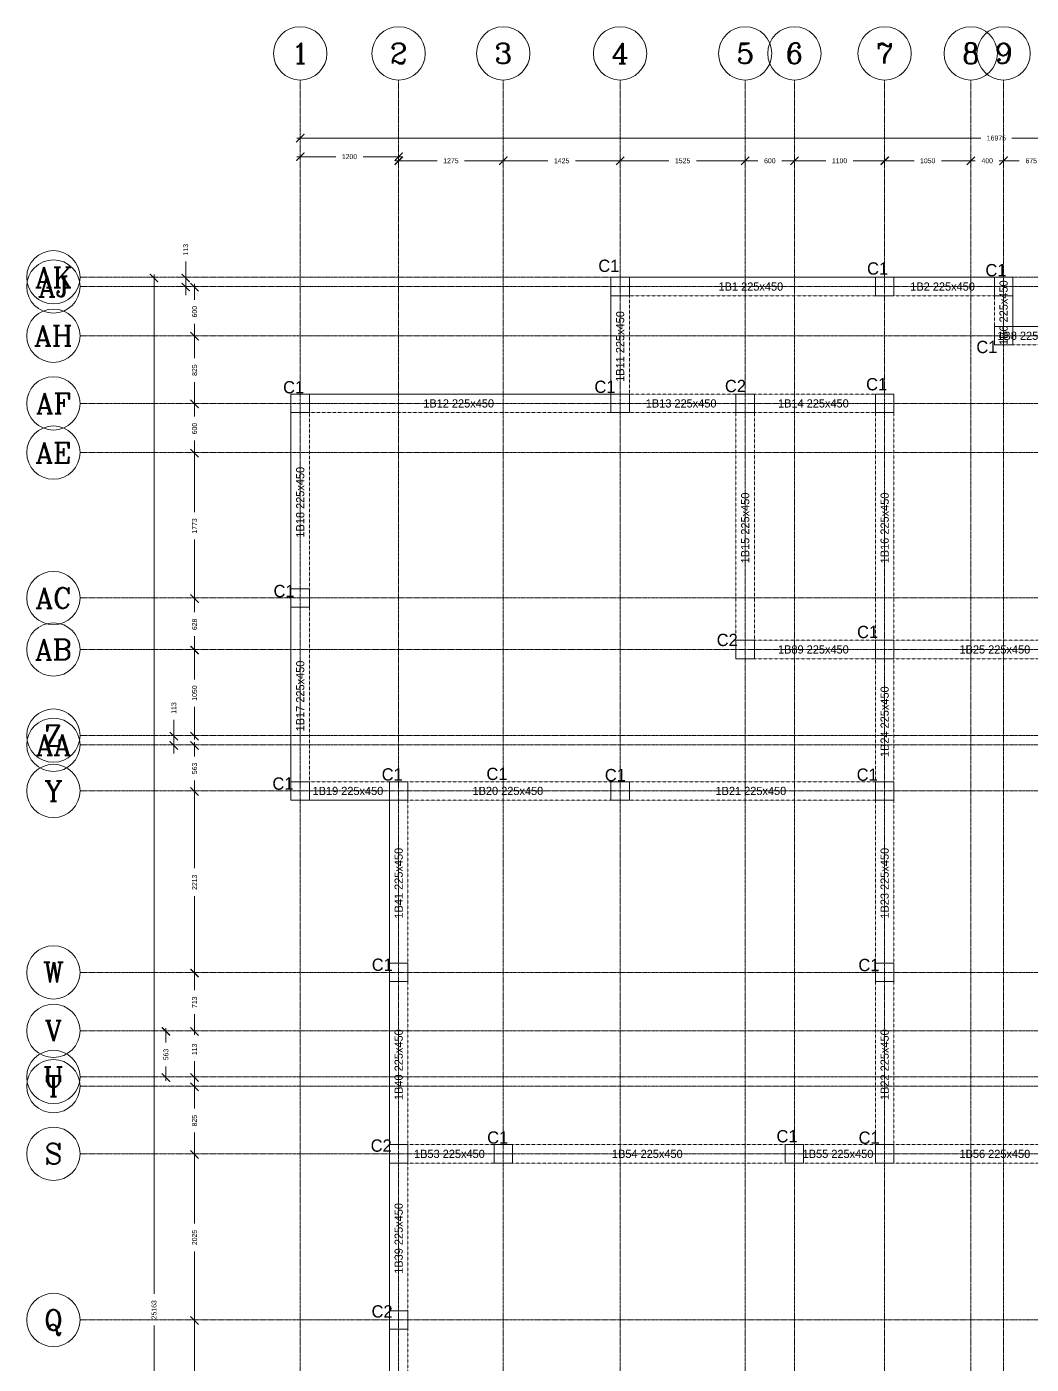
# Model space of a CAD drawing. Header units: inches. Extents: x 34 to 23419, y 2835 to 34565.
# Drawn here: x 34 to 12281, y 18258 to 34565 of the extents above; entities that cross this region are included whole.
import ezdxf
from ezdxf.enums import TextEntityAlignment as Align

# ---------------------------------------------------------------- set-up
doc = ezdxf.new("R2010")
doc.units = ezdxf.units.IN
doc.header["$MEASUREMENT"] = 0
doc.linetypes.add('CENTER2', pattern=[0.7, 0.5, -0.1, 0, -0.1])
doc.linetypes.add('HIDDEN2', pattern=[0.1875, 0.125, -0.0625])
doc.layers.get('Defpoints').update_dxf_attribs({"lineweight": 9})
for name, color, linetype, lineweight in [('Axis_1', 8, 'CENTER2', 0), ('Axis_2', 8, 'CENTER2', 0), ('AxisBalloons_1', 150, 'ByLayer', 0), ('AxisBalloons_2', 150, 'ByLayer', 0), ('AxisText_1', 18, 'ByLayer', 0), ('AxisText_2', 18, 'ByLayer', 0), ('Beam', 3, 'HIDDEN2', 0), ('BeamText', 5, 'ByLayer', 0), ('Column', 1, 'ByLayer', 0), ('ELMLAB', 2, 'Continuous', 0)]:
    doc.layers.add(name, color=color, linetype=linetype, lineweight=lineweight)
doc.styles.add('AxisText_1', font='ROMANC', dxfattribs={"height": 50})
doc.styles.add('AxisText_2', font='ROMANC', dxfattribs={"height": 50})
doc.styles.add('BeamText', font='TXT', dxfattribs={"height": 1000})
doc.styles.add('FootingText', font='TXT', dxfattribs={"height": 1500})
doc.styles.get("Standard").update_dxf_attribs({"font": 'arial.ttf'})
doc.dimstyles.new('DAMMY D', dxfattribs={"dimtxt": 60, "dimasz": 100, "dimexe": 100, "dimexo": 100, "dimgap": 80, "dimtad": 0, "dimdec": 0, "dimtxsty": 'Standard', "dimblk": 'ARCHTICK', "dimcen": 2.5, "dimdle": 40, "dimse1": 1, "dimse2": 1, "dimclrd": 7, "dimclre": 256, "dimclrt": 7, "dimadec": 0, "dimazin": 0, "dimtfac": 1, "dimtdec": 0, "dimtmove": 0, "dimatfit": 3, "dimldrblk": 'ARCHTICK', "dimfxl": 0.18, "dimlwd": -1, "dimlwe": -1, "dimarcsym": 0})

# ---------------------------------------------------------------- blocks, each defined once
blk = doc.blocks.new('_ArchTick')
at = {"color": 0, "linetype": 'ByBlock', "const_width": 0.15}
blk.add_lwpolyline([(-0.5, -0.5), (0.5, 0.5)], dxfattribs=at)
blk = doc.blocks.new('*D45')
at = {"layer": 'Defpoints', "color": 0, "transparency": 16777216}
for p in [(3369, 33908), (4569, 33908), (4569, 32981)]:
    blk.add_point(p, dxfattribs=at)
at = {"layer": 'ELMLAB', "color": 7, "transparency": 16777216}
for p, q in [((3329, 32981), (3802, 32981)), ((4609, 32981), (4135, 32981))]:
    blk.add_line(p, q, dxfattribs=at)
at = {"layer": 'ELMLAB', "color": 7, "transparency": 16777216, "xscale": 100, "yscale": 100, "zscale": 100, "rotation": 180}
blk.add_blockref('_ArchTick', (3369, 32981), dxfattribs=at)
at = {"layer": 'ELMLAB', "color": 7, "transparency": 16777216, "xscale": 100, "yscale": 100, "zscale": 100}
blk.add_blockref('_ArchTick', (4569, 32981), dxfattribs=at)
at = {"layer": 'ELMLAB', "color": 7, "transparency": 16777216, "insert": (3969, 32981), "char_height": 60, "attachment_point": 5}
blk.add_mtext('1200', dxfattribs=at)
blk = doc.blocks.new('*D46')
at = {"layer": 'Defpoints', "color": 0, "transparency": 16777216}
for p in [(4569, 33908), (5844, 33908), (5844, 32931)]:
    blk.add_point(p, dxfattribs=at)
at = {"layer": 'ELMLAB', "color": 7, "transparency": 16777216}
for p, q in [((4529, 32931), (5039, 32931)), ((5884, 32931), (5373, 32931))]:
    blk.add_line(p, q, dxfattribs=at)
at = {"layer": 'ELMLAB', "color": 7, "transparency": 16777216, "xscale": 100, "yscale": 100, "zscale": 100, "rotation": 180}
blk.add_blockref('_ArchTick', (4569, 32931), dxfattribs=at)
at = {"layer": 'ELMLAB', "color": 7, "transparency": 16777216, "xscale": 100, "yscale": 100, "zscale": 100}
blk.add_blockref('_ArchTick', (5844, 32931), dxfattribs=at)
at = {"layer": 'ELMLAB', "color": 7, "transparency": 16777216, "insert": (5206, 32931), "char_height": 60, "attachment_point": 5}
blk.add_mtext('1275', dxfattribs=at)
blk = doc.blocks.new('*D47')
at = {"layer": 'Defpoints', "color": 0, "transparency": 16777216}
for p in [(5844, 33908), (7269, 33908), (7269, 32931)]:
    blk.add_point(p, dxfattribs=at)
at = {"layer": 'ELMLAB', "color": 7, "transparency": 16777216}
for p, q in [((5804, 32931), (6389, 32931)), ((7309, 32931), (6723, 32931))]:
    blk.add_line(p, q, dxfattribs=at)
at = {"layer": 'ELMLAB', "color": 7, "transparency": 16777216, "xscale": 100, "yscale": 100, "zscale": 100, "rotation": 180}
blk.add_blockref('_ArchTick', (5844, 32931), dxfattribs=at)
at = {"layer": 'ELMLAB', "color": 7, "transparency": 16777216, "xscale": 100, "yscale": 100, "zscale": 100}
blk.add_blockref('_ArchTick', (7269, 32931), dxfattribs=at)
at = {"layer": 'ELMLAB', "color": 7, "transparency": 16777216, "insert": (6556, 32931), "char_height": 60, "attachment_point": 5}
blk.add_mtext('1425', dxfattribs=at)
blk = doc.blocks.new('*D48')
at = {"layer": 'Defpoints', "color": 0, "transparency": 16777216}
for p in [(7269, 33908), (8794, 33908), (8794, 32931)]:
    blk.add_point(p, dxfattribs=at)
at = {"layer": 'ELMLAB', "color": 7, "transparency": 16777216}
for p, q in [((7229, 32931), (7864, 32931)), ((8834, 32931), (8198, 32931))]:
    blk.add_line(p, q, dxfattribs=at)
at = {"layer": 'ELMLAB', "color": 7, "transparency": 16777216, "xscale": 100, "yscale": 100, "zscale": 100, "rotation": 180}
blk.add_blockref('_ArchTick', (7269, 32931), dxfattribs=at)
at = {"layer": 'ELMLAB', "color": 7, "transparency": 16777216, "xscale": 100, "yscale": 100, "zscale": 100}
blk.add_blockref('_ArchTick', (8794, 32931), dxfattribs=at)
at = {"layer": 'ELMLAB', "color": 7, "transparency": 16777216, "insert": (8031, 32931), "char_height": 60, "attachment_point": 5}
blk.add_mtext('1525', dxfattribs=at)
blk = doc.blocks.new('*D49')
at = {"layer": 'Defpoints', "color": 0, "transparency": 16777216}
for p in [(8794, 33908), (9394, 33908), (9394, 32931)]:
    blk.add_point(p, dxfattribs=at)
at = {"layer": 'ELMLAB', "color": 7, "transparency": 16777216}
for p, q in [((8754, 32931), (8947, 32931)), ((9434, 32931), (9240, 32931))]:
    blk.add_line(p, q, dxfattribs=at)
at = {"layer": 'ELMLAB', "color": 7, "transparency": 16777216, "xscale": 100, "yscale": 100, "zscale": 100, "rotation": 180}
blk.add_blockref('_ArchTick', (8794, 32931), dxfattribs=at)
at = {"layer": 'ELMLAB', "color": 7, "transparency": 16777216, "xscale": 100, "yscale": 100, "zscale": 100}
blk.add_blockref('_ArchTick', (9394, 32931), dxfattribs=at)
at = {"layer": 'ELMLAB', "color": 7, "transparency": 16777216, "insert": (9094, 32931), "char_height": 60, "attachment_point": 5}
blk.add_mtext('600', dxfattribs=at)
blk = doc.blocks.new('*D50')
at = {"layer": 'Defpoints', "color": 0, "transparency": 16777216}
for p in [(9394, 33908), (10494, 33908), (10494, 32931)]:
    blk.add_point(p, dxfattribs=at)
at = {"layer": 'ELMLAB', "color": 7, "transparency": 16777216}
for p, q in [((9354, 32931), (9777, 32931)), ((10534, 32931), (10110, 32931))]:
    blk.add_line(p, q, dxfattribs=at)
at = {"layer": 'ELMLAB', "color": 7, "transparency": 16777216, "xscale": 100, "yscale": 100, "zscale": 100, "rotation": 180}
blk.add_blockref('_ArchTick', (9394, 32931), dxfattribs=at)
at = {"layer": 'ELMLAB', "color": 7, "transparency": 16777216, "xscale": 100, "yscale": 100, "zscale": 100}
blk.add_blockref('_ArchTick', (10494, 32931), dxfattribs=at)
at = {"layer": 'ELMLAB', "color": 7, "transparency": 16777216, "insert": (9944, 32931), "char_height": 60, "attachment_point": 5}
blk.add_mtext('1100', dxfattribs=at)
blk = doc.blocks.new('*D51')
at = {"layer": 'Defpoints', "color": 0, "transparency": 16777216}
for p in [(10494, 33908), (11544, 33908), (11544, 32931)]:
    blk.add_point(p, dxfattribs=at)
at = {"layer": 'ELMLAB', "color": 7, "transparency": 16777216}
for p, q in [((10454, 32931), (10852, 32931)), ((11584, 32931), (11185, 32931))]:
    blk.add_line(p, q, dxfattribs=at)
at = {"layer": 'ELMLAB', "color": 7, "transparency": 16777216, "xscale": 100, "yscale": 100, "zscale": 100, "rotation": 180}
blk.add_blockref('_ArchTick', (10494, 32931), dxfattribs=at)
at = {"layer": 'ELMLAB', "color": 7, "transparency": 16777216, "xscale": 100, "yscale": 100, "zscale": 100}
blk.add_blockref('_ArchTick', (11544, 32931), dxfattribs=at)
at = {"layer": 'ELMLAB', "color": 7, "transparency": 16777216, "insert": (11019, 32931), "char_height": 60, "attachment_point": 5}
blk.add_mtext('1050', dxfattribs=at)
blk = doc.blocks.new('*D52')
at = {"layer": 'Defpoints', "color": 0, "transparency": 16777216}
for p in [(11544, 33908), (11944, 33908), (11944, 32931)]:
    blk.add_point(p, dxfattribs=at)
at = {"layer": 'ELMLAB', "color": 7, "transparency": 16777216}
for p, q in [((11544, 32931), (11444, 32931)), ((11544, 32931), (11596, 32931)), ((11944, 32931), (11891, 32931)), ((11944, 32931), (12044, 32931))]:
    blk.add_line(p, q, dxfattribs=at)
at = {"layer": 'ELMLAB', "color": 7, "transparency": 16777216, "xscale": 100, "yscale": 100, "zscale": 100}
blk.add_blockref('_ArchTick', (11544, 32931), dxfattribs=at)
at = {"layer": 'ELMLAB', "color": 7, "transparency": 16777216, "xscale": 100, "yscale": 100, "zscale": 100, "rotation": 180}
blk.add_blockref('_ArchTick', (11944, 32931), dxfattribs=at)
at = {"layer": 'ELMLAB', "color": 7, "transparency": 16777216, "insert": (11744, 32931), "char_height": 60, "attachment_point": 5}
blk.add_mtext('400', dxfattribs=at)
blk = doc.blocks.new('*D53')
at = {"layer": 'Defpoints', "color": 0, "transparency": 16777216}
for p in [(11944, 33908), (12619, 33908), (12619, 32931)]:
    blk.add_point(p, dxfattribs=at)
at = {"layer": 'ELMLAB', "color": 7, "transparency": 16777216}
for p, q in [((11904, 32931), (12134, 32931)), ((12659, 32931), (12428, 32931))]:
    blk.add_line(p, q, dxfattribs=at)
at = {"layer": 'ELMLAB', "color": 7, "transparency": 16777216, "xscale": 100, "yscale": 100, "zscale": 100, "rotation": 180}
blk.add_blockref('_ArchTick', (11944, 32931), dxfattribs=at)
at = {"layer": 'ELMLAB', "color": 7, "transparency": 16777216, "xscale": 100, "yscale": 100, "zscale": 100}
blk.add_blockref('_ArchTick', (12619, 32931), dxfattribs=at)
at = {"layer": 'ELMLAB', "color": 7, "transparency": 16777216, "insert": (12281, 32931), "char_height": 60, "attachment_point": 5}
blk.add_mtext('675', dxfattribs=at)
blk = doc.blocks.new('*D61')
at = {"layer": 'Defpoints', "color": 0, "transparency": 16777216}
for p in [(3369, 33908), (20344, 33908), (20344, 33208)]:
    blk.add_point(p, dxfattribs=at)
at = {"layer": 'ELMLAB', "color": 7, "transparency": 16777216}
for p, q in [((3329, 33208), (11666, 33208)), ((20384, 33208), (12046, 33208))]:
    blk.add_line(p, q, dxfattribs=at)
at = {"layer": 'ELMLAB', "color": 7, "transparency": 16777216, "xscale": 100, "yscale": 100, "zscale": 100, "rotation": 180}
blk.add_blockref('_ArchTick', (3369, 33208), dxfattribs=at)
at = {"layer": 'ELMLAB', "color": 7, "transparency": 16777216, "xscale": 100, "yscale": 100, "zscale": 100}
blk.add_blockref('_ArchTick', (20344, 33208), dxfattribs=at)
at = {"layer": 'ELMLAB', "color": 7, "transparency": 16777216, "insert": (11856, 33208), "char_height": 60, "attachment_point": 5}
blk.add_mtext('16975', dxfattribs=at)
blk = doc.blocks.new('*D70')
at = {"layer": 'Defpoints', "color": 0, "transparency": 16777216}
for p in [(684, 18791), (2080, 18791), (684, 16466)]:
    blk.add_point(p, dxfattribs=at)
at = {"layer": 'ELMLAB', "color": 7, "transparency": 16777216}
for p, q in [((2080, 18831), (2080, 17799)), ((2080, 16426), (2080, 17458))]:
    blk.add_line(p, q, dxfattribs=at)
at = {"layer": 'ELMLAB', "color": 7, "transparency": 16777216, "xscale": 100, "yscale": 100, "zscale": 100}
for p, rotation in [((2080, 18791), 90), ((2080, 16466), 270)]:
    blk.add_blockref('_ArchTick', p, dxfattribs=dict(at, rotation=rotation))
at = {"layer": 'ELMLAB', "color": 7, "transparency": 16777216, "insert": (2080, 17628), "char_height": 60, "attachment_point": 5, "rotation": 90}
blk.add_mtext('2325', dxfattribs=at)
blk = doc.blocks.new('*D71')
at = {"layer": 'Defpoints', "color": 0, "transparency": 16777216}
for p in [(684, 20816), (2080, 20816), (684, 18791)]:
    blk.add_point(p, dxfattribs=at)
at = {"layer": 'ELMLAB', "color": 7, "transparency": 16777216}
for p, q in [((2080, 20856), (2080, 19974)), ((2080, 18751), (2080, 19633))]:
    blk.add_line(p, q, dxfattribs=at)
at = {"layer": 'ELMLAB', "color": 7, "transparency": 16777216, "xscale": 100, "yscale": 100, "zscale": 100}
for p, rotation in [((2080, 20816), 90), ((2080, 18791), 270)]:
    blk.add_blockref('_ArchTick', p, dxfattribs=dict(at, rotation=rotation))
at = {"layer": 'ELMLAB', "color": 7, "transparency": 16777216, "insert": (2080, 19803), "char_height": 60, "attachment_point": 5, "rotation": 90}
blk.add_mtext('2025', dxfattribs=at)
blk = doc.blocks.new('*D72')
at = {"layer": 'Defpoints', "color": 0, "transparency": 16777216}
for p in [(684, 21641), (2080, 21641), (684, 20816)]:
    blk.add_point(p, dxfattribs=at)
at = {"layer": 'ELMLAB', "color": 7, "transparency": 16777216}
for p, q in [((2080, 21681), (2080, 21375)), ((2080, 20776), (2080, 21082))]:
    blk.add_line(p, q, dxfattribs=at)
at = {"layer": 'ELMLAB', "color": 7, "transparency": 16777216, "xscale": 100, "yscale": 100, "zscale": 100}
for p, rotation in [((2080, 21641), 90), ((2080, 20816), 270)]:
    blk.add_blockref('_ArchTick', p, dxfattribs=dict(at, rotation=rotation))
at = {"layer": 'ELMLAB', "color": 7, "transparency": 16777216, "insert": (2080, 21228), "char_height": 60, "attachment_point": 5, "rotation": 90}
blk.add_mtext('825', dxfattribs=at)
blk = doc.blocks.new('*D73')
at = {"layer": 'Defpoints', "color": 0, "transparency": 16777216}
for p in [(684, 21753), (2080, 21753), (684, 21641)]:
    blk.add_point(p, dxfattribs=at)
at = {"layer": 'ELMLAB', "color": 7, "transparency": 16777216}
for p, q in [((2080, 21753), (2080, 21953)), ((2080, 21641), (2080, 21753)), ((2080, 21641), (2080, 21541))]:
    blk.add_line(p, q, dxfattribs=at)
at = {"layer": 'ELMLAB', "color": 7, "transparency": 16777216, "xscale": 100, "yscale": 100, "zscale": 100}
for p, rotation in [((2080, 21753), 270), ((2080, 21641), 90)]:
    blk.add_blockref('_ArchTick', p, dxfattribs=dict(at, rotation=rotation))
at = {"layer": 'ELMLAB', "color": 7, "transparency": 16777216, "insert": (2080, 22097), "char_height": 60, "attachment_point": 5, "rotation": 90}
blk.add_mtext('113', dxfattribs=at)
blk = doc.blocks.new('*D74')
at = {"layer": 'Defpoints', "color": 0, "transparency": 16777216}
for p in [(1731, 22316), (1731, 22316), (1731, 21753)]:
    blk.add_point(p, dxfattribs=at)
at = {"layer": 'ELMLAB', "color": 7, "transparency": 16777216}
for p, q in [((1731, 22356), (1731, 22181)), ((1731, 21713), (1731, 21888))]:
    blk.add_line(p, q, dxfattribs=at)
at = {"layer": 'ELMLAB', "color": 7, "transparency": 16777216, "xscale": 100, "yscale": 100, "zscale": 100}
for p, rotation in [((1731, 22316), 90), ((1731, 21753), 270)]:
    blk.add_blockref('_ArchTick', p, dxfattribs=dict(at, rotation=rotation))
at = {"layer": 'ELMLAB', "color": 7, "transparency": 16777216, "insert": (1731, 22034), "char_height": 60, "attachment_point": 5, "rotation": 90}
blk.add_mtext('563', dxfattribs=at)
blk = doc.blocks.new('*D75')
at = {"layer": 'Defpoints', "color": 0, "transparency": 16777216}
for p in [(684, 23028), (2080, 23028), (684, 22316)]:
    blk.add_point(p, dxfattribs=at)
at = {"layer": 'ELMLAB', "color": 7, "transparency": 16777216}
for p, q in [((2080, 23068), (2080, 22818)), ((2080, 22276), (2080, 22526))]:
    blk.add_line(p, q, dxfattribs=at)
at = {"layer": 'ELMLAB', "color": 7, "transparency": 16777216, "xscale": 100, "yscale": 100, "zscale": 100}
for p, rotation in [((2080, 23028), 90), ((2080, 22316), 270)]:
    blk.add_blockref('_ArchTick', p, dxfattribs=dict(at, rotation=rotation))
at = {"layer": 'ELMLAB', "color": 7, "transparency": 16777216, "insert": (2080, 22672), "char_height": 60, "attachment_point": 5, "rotation": 90}
blk.add_mtext('713', dxfattribs=at)
blk = doc.blocks.new('*D76')
at = {"layer": 'Defpoints', "color": 0, "transparency": 16777216}
for p in [(684, 25241), (2080, 25241), (684, 23028)]:
    blk.add_point(p, dxfattribs=at)
at = {"layer": 'ELMLAB', "color": 7, "transparency": 16777216}
for p, q in [((2080, 25281), (2080, 24305)), ((2080, 22988), (2080, 23964))]:
    blk.add_line(p, q, dxfattribs=at)
at = {"layer": 'ELMLAB', "color": 7, "transparency": 16777216, "xscale": 100, "yscale": 100, "zscale": 100}
for p, rotation in [((2080, 25241), 90), ((2080, 23028), 270)]:
    blk.add_blockref('_ArchTick', p, dxfattribs=dict(at, rotation=rotation))
at = {"layer": 'ELMLAB', "color": 7, "transparency": 16777216, "insert": (2080, 24134), "char_height": 60, "attachment_point": 5, "rotation": 90}
blk.add_mtext('2213', dxfattribs=at)
blk = doc.blocks.new('*D77')
at = {"layer": 'Defpoints', "color": 0, "transparency": 16777216}
for p in [(684, 25803), (2080, 25803), (684, 25241)]:
    blk.add_point(p, dxfattribs=at)
at = {"layer": 'ELMLAB', "color": 7, "transparency": 16777216}
for p, q in [((2080, 25843), (2080, 25668)), ((2080, 25201), (2080, 25376))]:
    blk.add_line(p, q, dxfattribs=at)
at = {"layer": 'ELMLAB', "color": 7, "transparency": 16777216, "xscale": 100, "yscale": 100, "zscale": 100}
for p, rotation in [((2080, 25803), 90), ((2080, 25241), 270)]:
    blk.add_blockref('_ArchTick', p, dxfattribs=dict(at, rotation=rotation))
at = {"layer": 'ELMLAB', "color": 7, "transparency": 16777216, "insert": (2080, 25522), "char_height": 60, "attachment_point": 5, "rotation": 90}
blk.add_mtext('563', dxfattribs=at)
blk = doc.blocks.new('*D78')
at = {"layer": 'Defpoints', "color": 0, "transparency": 16777216}
for p in [(684, 25916), (684, 25803), (1827, 25916)]:
    blk.add_point(p, dxfattribs=at)
at = {"layer": 'ELMLAB', "color": 7, "transparency": 16777216}
for p, q in [((1827, 25916), (1827, 26116)), ((1827, 25803), (1827, 25916)), ((1827, 25803), (1827, 25703))]:
    blk.add_line(p, q, dxfattribs=at)
at = {"layer": 'ELMLAB', "color": 7, "transparency": 16777216, "xscale": 100, "yscale": 100, "zscale": 100}
for p, rotation in [((1827, 25916), 270), ((1827, 25803), 90)]:
    blk.add_blockref('_ArchTick', p, dxfattribs=dict(at, rotation=rotation))
at = {"layer": 'ELMLAB', "color": 7, "transparency": 16777216, "insert": (1827, 26259), "char_height": 60, "attachment_point": 5, "rotation": 90}
blk.add_mtext('113', dxfattribs=at)
blk = doc.blocks.new('*D79')
at = {"layer": 'Defpoints', "color": 0, "transparency": 16777216}
for p in [(684, 26966), (2080, 26966), (684, 25916)]:
    blk.add_point(p, dxfattribs=at)
at = {"layer": 'ELMLAB', "color": 7, "transparency": 16777216}
for p, q in [((2080, 27006), (2080, 26607)), ((2080, 25876), (2080, 26274))]:
    blk.add_line(p, q, dxfattribs=at)
at = {"layer": 'ELMLAB', "color": 7, "transparency": 16777216, "xscale": 100, "yscale": 100, "zscale": 100}
for p, rotation in [((2080, 26966), 90), ((2080, 25916), 270)]:
    blk.add_blockref('_ArchTick', p, dxfattribs=dict(at, rotation=rotation))
at = {"layer": 'ELMLAB', "color": 7, "transparency": 16777216, "insert": (2080, 26441), "char_height": 60, "attachment_point": 5, "rotation": 90}
blk.add_mtext('1050', dxfattribs=at)
blk = doc.blocks.new('*D80')
at = {"layer": 'Defpoints', "color": 0, "transparency": 16777216}
for p in [(684, 27593), (2080, 27593), (684, 26966)]:
    blk.add_point(p, dxfattribs=at)
at = {"layer": 'ELMLAB', "color": 7, "transparency": 16777216}
for p, q in [((2080, 27633), (2080, 27426)), ((2080, 26926), (2080, 27133))]:
    blk.add_line(p, q, dxfattribs=at)
at = {"layer": 'ELMLAB', "color": 7, "transparency": 16777216, "xscale": 100, "yscale": 100, "zscale": 100}
for p, rotation in [((2080, 27593), 90), ((2080, 26966), 270)]:
    blk.add_blockref('_ArchTick', p, dxfattribs=dict(at, rotation=rotation))
at = {"layer": 'ELMLAB', "color": 7, "transparency": 16777216, "insert": (2080, 27279), "char_height": 60, "attachment_point": 5, "rotation": 90}
blk.add_mtext('628', dxfattribs=at)
blk = doc.blocks.new('*D81')
at = {"layer": 'Defpoints', "color": 0, "transparency": 16777216}
for p in [(684, 29366), (2080, 29366), (684, 27593)]:
    blk.add_point(p, dxfattribs=at)
at = {"layer": 'ELMLAB', "color": 7, "transparency": 16777216}
for p, q in [((2080, 29406), (2080, 28646)), ((2080, 27553), (2080, 28313))]:
    blk.add_line(p, q, dxfattribs=at)
at = {"layer": 'ELMLAB', "color": 7, "transparency": 16777216, "xscale": 100, "yscale": 100, "zscale": 100}
for p, rotation in [((2080, 29366), 90), ((2080, 27593), 270)]:
    blk.add_blockref('_ArchTick', p, dxfattribs=dict(at, rotation=rotation))
at = {"layer": 'ELMLAB', "color": 7, "transparency": 16777216, "insert": (2080, 28479), "char_height": 60, "attachment_point": 5, "rotation": 90}
blk.add_mtext('1773', dxfattribs=at)
blk = doc.blocks.new('*D82')
at = {"layer": 'Defpoints', "color": 0, "transparency": 16777216}
for p in [(684, 29966), (2080, 29966), (684, 29366)]:
    blk.add_point(p, dxfattribs=at)
at = {"layer": 'ELMLAB', "color": 7, "transparency": 16777216}
for p, q in [((2080, 30006), (2080, 29812)), ((2080, 29326), (2080, 29519))]:
    blk.add_line(p, q, dxfattribs=at)
at = {"layer": 'ELMLAB', "color": 7, "transparency": 16777216, "xscale": 100, "yscale": 100, "zscale": 100}
for p, rotation in [((2080, 29966), 90), ((2080, 29366), 270)]:
    blk.add_blockref('_ArchTick', p, dxfattribs=dict(at, rotation=rotation))
at = {"layer": 'ELMLAB', "color": 7, "transparency": 16777216, "insert": (2080, 29666), "char_height": 60, "attachment_point": 5, "rotation": 90}
blk.add_mtext('600', dxfattribs=at)
blk = doc.blocks.new('*D83')
at = {"layer": 'Defpoints', "color": 0, "transparency": 16777216}
for p in [(684, 30791), (2080, 30791), (684, 29966)]:
    blk.add_point(p, dxfattribs=at)
at = {"layer": 'ELMLAB', "color": 7, "transparency": 16777216}
for p, q in [((2080, 30831), (2080, 30525)), ((2080, 29926), (2080, 30232))]:
    blk.add_line(p, q, dxfattribs=at)
at = {"layer": 'ELMLAB', "color": 7, "transparency": 16777216, "xscale": 100, "yscale": 100, "zscale": 100}
for p, rotation in [((2080, 30791), 90), ((2080, 29966), 270)]:
    blk.add_blockref('_ArchTick', p, dxfattribs=dict(at, rotation=rotation))
at = {"layer": 'ELMLAB', "color": 7, "transparency": 16777216, "insert": (2080, 30378), "char_height": 60, "attachment_point": 5, "rotation": 90}
blk.add_mtext('825', dxfattribs=at)
blk = doc.blocks.new('*D84')
at = {"layer": 'Defpoints', "color": 0, "transparency": 16777216}
for p in [(684, 31391), (2080, 31391), (684, 30791)]:
    blk.add_point(p, dxfattribs=at)
at = {"layer": 'ELMLAB', "color": 7, "transparency": 16777216}
for p, q in [((2080, 31431), (2080, 31237)), ((2080, 30751), (2080, 30944))]:
    blk.add_line(p, q, dxfattribs=at)
at = {"layer": 'ELMLAB', "color": 7, "transparency": 16777216, "xscale": 100, "yscale": 100, "zscale": 100}
for p, rotation in [((2080, 31391), 90), ((2080, 30791), 270)]:
    blk.add_blockref('_ArchTick', p, dxfattribs=dict(at, rotation=rotation))
at = {"layer": 'ELMLAB', "color": 7, "transparency": 16777216, "insert": (2080, 31091), "char_height": 60, "attachment_point": 5, "rotation": 90}
blk.add_mtext('600', dxfattribs=at)
blk = doc.blocks.new('*D85')
at = {"layer": 'Defpoints', "color": 0, "transparency": 16777216}
for p in [(684, 31503), (1972, 31503), (684, 31391)]:
    blk.add_point(p, dxfattribs=at)
at = {"layer": 'ELMLAB', "color": 7, "transparency": 16777216}
for p, q in [((1972, 31503), (1972, 31703)), ((1972, 31391), (1972, 31503)), ((1972, 31391), (1972, 31291))]:
    blk.add_line(p, q, dxfattribs=at)
at = {"layer": 'ELMLAB', "color": 7, "transparency": 16777216, "xscale": 100, "yscale": 100, "zscale": 100}
for p, rotation in [((1972, 31503), 270), ((1972, 31391), 90)]:
    blk.add_blockref('_ArchTick', p, dxfattribs=dict(at, rotation=rotation))
at = {"layer": 'ELMLAB', "color": 7, "transparency": 16777216, "insert": (1972, 31847), "char_height": 60, "attachment_point": 5, "rotation": 90}
blk.add_mtext('113', dxfattribs=at)
blk = doc.blocks.new('*D86')
at = {"layer": 'Defpoints', "color": 0, "transparency": 16777216}
for p in [(684, 31503), (684, 6341), (1586, 6341)]:
    blk.add_point(p, dxfattribs=at)
at = {"layer": 'ELMLAB', "color": 7, "transparency": 16777216}
for p, q in [((1586, 31543), (1586, 19115)), ((1586, 6301), (1586, 18729))]:
    blk.add_line(p, q, dxfattribs=at)
at = {"layer": 'ELMLAB', "color": 7, "transparency": 16777216, "xscale": 100, "yscale": 100, "zscale": 100}
for p, rotation in [((1586, 31503), 90), ((1586, 6341), 270)]:
    blk.add_blockref('_ArchTick', p, dxfattribs=dict(at, rotation=rotation))
at = {"layer": 'ELMLAB', "color": 7, "transparency": 16777216, "insert": (1586, 18922), "char_height": 60, "attachment_point": 5, "rotation": 90}
blk.add_mtext('25163', dxfattribs=at)

msp = doc.modelspace()

# ---------------------------------------------------------------- linework, layer by layer
at = {"layer": 'Axis_1'}
for p, q in [((684.4, 31510.4), (22768.7, 31510.4)), ((684.4, 31397.9), (22768.7, 31397.9)), ((684.4, 30797.9), (22768.7, 30797.9)), ((684.4, 29972.9), (22768.7, 29972.9)), ((684.4, 29372.9), (22768.7, 29372.9)), ((684.4, 27600.4), (22768.7, 27600.4)), ((684.4, 26972.9), (22768.7, 26972.9)), ((684.4, 25922.9), (22768.7, 25922.9)), ((684.4, 25810.4), (22768.7, 25810.4)), ((684.4, 25247.9), (22768.7, 25247.9)), ((684.4, 23035.4), (22768.7, 23035.4)), ((684.4, 22322.9), (22768.7, 22322.9)), ((684.4, 21760.4), (22768.7, 21760.4)), ((684.4, 21647.9), (22768.7, 21647.9)), ((684.4, 20822.9), (22768.7, 20822.9)), ((684.4, 18797.9), (22768.7, 18797.9))]:
    msp.add_line(p, q, dxfattribs=at)
at = {"layer": 'Axis_2'}
for p, q in [((3368.5, 3547), (3368.5, 33915.3)), ((4568.5, 3547), (4568.5, 33915.3)), ((5843.5, 3547), (5843.5, 33915.3)), ((7268.5, 3547), (7268.5, 33915.3)), ((8793.5, 3547), (8793.5, 33915.3)), ((9393.5, 3547), (9393.5, 33915.3)), ((10493.5, 3547), (10493.5, 33915.3)), ((11543.5, 3547), (11543.5, 33915.3)), ((11943.5, 3547), (11943.5, 33915.3))]:
    msp.add_line(p, q, dxfattribs=at)
at = {"layer": 'AxisBalloons_1'}
for centre in [(359.4, 31510.4), (359.4, 31397.9), (359.4, 30797.9), (359.4, 29972.9), (359.4, 29372.9), (359.4, 27600.4), (359.4, 26972.9), (359.4, 25922.9), (359.4, 25810.4), (359.4, 25247.9), (359.4, 23035.4), (359.4, 22322.9), (359.4, 21760.4), (359.4, 21647.9), (359.4, 20822.9), (359.4, 18797.9)]:
    msp.add_circle(centre, 325, dxfattribs=at)
at = {"layer": 'AxisBalloons_2'}
for centre in [(3368.5, 34240.3), (4568.5, 34240.3), (5843.5, 34240.3), (7268.5, 34240.3), (8793.5, 34240.3), (9393.5, 34240.3), (10493.5, 34240.3), (11543.5, 34240.3), (11943.5, 34240.3)]:
    msp.add_circle(centre, 325, dxfattribs=at)
at = {"layer": 'Beam', "linetype": 'Continuous'}
for p, q in [((7381, 31510.4), (10381, 31510.4)), ((10606, 31510.4), (11831, 31510.4)), ((7156, 30085.4), (7156, 31285.4)), ((12056, 30910.4), (12056, 31285.4)), ((12056, 30910.4), (12506, 30910.4)), ((3481, 30085.4), (7156, 30085.4)), ((3256, 27712.9), (3256, 29860.4)), ((3256, 25360.4), (3256, 27487.9)), ((3481, 25135.4), (4456, 25135.4)), ((4456, 23147.9), (4456, 25135.4)), ((4456, 20935.4), (4456, 22922.9)), ((4456, 18910.4), (4456, 20710.4)), ((4456, 16585.4), (4456, 18685.4))]:
    msp.add_line(p, q, dxfattribs=at)
at = {"layer": 'Beam'}
for p, q in [((7381, 31285.4), (10381, 31285.4)), ((7381, 30085.4), (7381, 31285.4)), ((10606, 31285.4), (11831, 31285.4)), ((11831, 30910.4), (11831, 31285.4)), ((12056, 30685.4), (12506, 30685.4)), ((7381, 30085.4), (8681, 30085.4)), ((8906, 30085.4), (10381, 30085.4)), ((3481, 29860.4), (7156, 29860.4)), ((3481, 27712.9), (3481, 29860.4)), ((7381, 29860.4), (8681, 29860.4)), ((8681, 27085.4), (8681, 29860.4)), ((8906, 29860.4), (10381, 29860.4)), ((8906, 27085.4), (8906, 29860.4)), ((10381, 27085.4), (10381, 29860.4)), ((10606, 27085.4), (10606, 29860.4)), ((3481, 25360.4), (3481, 27487.9)), ((8906, 27085.4), (10381, 27085.4)), ((10606, 27085.4), (13106, 27085.4)), ((8906, 26860.4), (10381, 26860.4)), ((10381, 25360.4), (10381, 26860.4)), ((10606, 25360.4), (10606, 26860.4)), ((10606, 26860.4), (13106, 26860.4)), ((3481, 25360.4), (4456, 25360.4)), ((4681, 25360.4), (7156, 25360.4)), ((7381, 25360.4), (10381, 25360.4)), ((4681, 25135.4), (7156, 25135.4)), ((4681, 23147.9), (4681, 25135.4)), ((7381, 25135.4), (10381, 25135.4)), ((10381, 23147.9), (10381, 25135.4)), ((10606, 23147.9), (10606, 25135.4)), ((4681, 20935.4), (4681, 22922.9)), ((10381, 20935.4), (10381, 22922.9)), ((10606, 20935.4), (10606, 22922.9)), ((4681, 20935.4), (5731, 20935.4)), ((5956, 20935.4), (9281, 20935.4)), ((9506, 20935.4), (10381, 20935.4)), ((10606, 20935.4), (13106, 20935.4)), ((4681, 18910.4), (4681, 20710.4)), ((4681, 20710.4), (5731, 20710.4)), ((5956, 20710.4), (9281, 20710.4)), ((9506, 20710.4), (10381, 20710.4)), ((10606, 20710.4), (13106, 20710.4)), ((4681, 16585.4), (4681, 18685.4))]:
    msp.add_line(p, q, dxfattribs=at)
at = {"layer": 'Column'}
for points in [[(7156, 31285.4), (7381, 31285.4), (7381, 31510.4), (7156, 31510.4)], [(10381, 31285.4), (10606, 31285.4), (10606, 31510.4), (10381, 31510.4)], [(11831, 31285.4), (12056, 31285.4), (12056, 31510.4), (11831, 31510.4)], [(11831, 30685.4), (12056, 30685.4), (12056, 30910.4), (11831, 30910.4)], [(3256, 29860.4), (3481, 29860.4), (3481, 30085.4), (3256, 30085.4)], [(7156, 29860.4), (7381, 29860.4), (7381, 30085.4), (7156, 30085.4)], [(8681, 29860.4), (8906, 29860.4), (8906, 30085.4), (8681, 30085.4)], [(10381, 29860.4), (10606, 29860.4), (10606, 30085.4), (10381, 30085.4)], [(3256, 27487.9), (3481, 27487.9), (3481, 27712.9), (3256, 27712.9)], [(8681, 26860.4), (8906, 26860.4), (8906, 27085.4), (8681, 27085.4)], [(10381, 26860.4), (10606, 26860.4), (10606, 27085.4), (10381, 27085.4)], [(3256, 25135.4), (3481, 25135.4), (3481, 25360.4), (3256, 25360.4)], [(4456, 25135.4), (4681, 25135.4), (4681, 25360.4), (4456, 25360.4)], [(7156, 25135.4), (7381, 25135.4), (7381, 25360.4), (7156, 25360.4)], [(10381, 25135.4), (10606, 25135.4), (10606, 25360.4), (10381, 25360.4)], [(4456, 22922.9), (4681, 22922.9), (4681, 23147.9), (4456, 23147.9)], [(10381, 22922.9), (10606, 22922.9), (10606, 23147.9), (10381, 23147.9)], [(4456, 20710.4), (4681, 20710.4), (4681, 20935.4), (4456, 20935.4)], [(5731, 20710.4), (5956, 20710.4), (5956, 20935.4), (5731, 20935.4)], [(9281, 20710.4), (9506, 20710.4), (9506, 20935.4), (9281, 20935.4)], [(10381, 20710.4), (10606, 20710.4), (10606, 20935.4), (10381, 20935.4)], [(4456, 18685.4), (4681, 18685.4), (4681, 18910.4), (4456, 18910.4)]]:
    msp.add_lwpolyline(points, close=True, dxfattribs=at)

# ---------------------------------------------------------------- texts
at = {"layer": 'AxisText_1', "linetype": 'Continuous', "style": 'AxisText_1'}
for s, p in [('AK', (359.4, 31510.4)), ('AJ', (359.4, 31397.9)), ('AH', (359.4, 30797.9)), ('AF', (359.4, 29972.9)), ('AE', (359.4, 29372.9)), ('AC', (359.4, 27600.4)), ('AB', (359.4, 26972.9)), ('AA', (359.4, 25810.4)), ('Z', (359.4, 25922.9)), ('Y', (359.4, 25247.9)), ('W', (359.4, 23035.4)), ('V', (359.4, 22322.9)), ('U', (359.4, 21760.4)), ('T', (359.4, 21647.9)), ('S', (359.4, 20822.9)), ('Q', (359.4, 18797.9))]:
    msp.add_text(s, height=250, dxfattribs=at).set_placement(p, align=Align.MIDDLE_CENTER)
at = {"layer": 'AxisText_2', "linetype": 'Continuous', "style": 'AxisText_2'}
for s, p in [('1', (3368.5, 34240.3)), ('2', (4568.5, 34240.3)), ('3', (5843.5, 34240.3)), ('4', (7268.5, 34240.3)), ('5', (8793.5, 34240.3)), ('6', (9393.5, 34240.3)), ('7', (10493.5, 34240.3)), ('8', (11543.5, 34240.3)), ('9', (11943.5, 34240.3))]:
    msp.add_text(s, height=250, dxfattribs=at).set_placement(p, align=Align.MIDDLE_CENTER)
at = {"layer": 'Beam', "color": 5, "linetype": 'Continuous', "lineweight": 30, "style": 'FootingText'}
for s, p in [('C1', (7002.8, 31531)), ('C1', (10279.3, 31498)), ('C1', (11722.3, 31477.5)), ('C1', (11611.8, 30541)), ('C1', (3160.3, 30050)), ('C1', (6955.3, 30055.5)), ('C2', (8546.8, 30065)), ('C1', (10267.8, 30087)), ('C1', (3043.3, 27565.5)), ('C1', (10157.8, 27066)), ('C2', (8446.3, 26969)), ('C1', (4361.8, 25329)), ('C1', (5638.8, 25336)), ('C1', (7082.3, 25321)), ('C1', (10152.8, 25326.5)), ('C1', (3029.3, 25217.5)), ('C1', (4240.8, 23009)), ('C1', (10173.8, 23005.5)), ('C1', (5647.8, 20902.5)), ('C1', (9175.3, 20918)), ('C1', (10176.3, 20900.5)), ('C2', (4227.8, 20804)), ('C2', (4238.3, 18782))]:
    msp.add_text(s, height=150, dxfattribs=at).set_placement(p, align=Align.BOTTOM_LEFT)
at = {"layer": 'BeamText', "linetype": 'Continuous', "style": 'BeamText'}
for s, p in [('1B1 225x450 ', (8881, 31397.9)), ('1B2 225x450 ', (11218.5, 31397.9)), ('1B8 225x450 ', (12281, 30797.9)), ('1B12 225x450 ', (5318.5, 29972.9)), ('1B13 225x450 ', (8031, 29972.9)), ('1B14 225x450 ', (9643.5, 29972.9)), ('1B89 225x450 ', (9643.5, 26972.9)), ('1B25 225x450 ', (11856, 26972.9)), ('1B19 225x450 ', (3968.5, 25247.9)), ('1B20 225x450 ', (5918.5, 25247.9)), ('1B21 225x450 ', (8881, 25247.9)), ('1B53 225x450 ', (5206, 20822.9)), ('1B54 225x450 ', (7618.5, 20822.9)), ('1B55 225x450 ', (9943.5, 20822.9)), ('1B56 225x450 ', (11856, 20822.9))]:
    msp.add_text(s, height=100, dxfattribs=at).set_placement(p, align=Align.MIDDLE_CENTER)
for s, p in [('1B6 225x450 ', (11943.5, 31097.9)), ('1B11 225x450 ', (7268.5, 30685.4)), ('1B18 225x450 ', (3368.5, 28786.6)), ('1B15 225x450 ', (8793.5, 28472.9)), ('1B16 225x450 ', (10493.5, 28472.9)), ('1B17 225x450 ', (3368.5, 26424.1)), ('1B24 225x450 ', (10493.5, 26110.4)), ('1B41 225x450 ', (4568.5, 24141.6)), ('1B23 225x450 ', (10493.5, 24141.6)), ('1B40 225x450 ', (4568.5, 21929.1)), ('1B22 225x450 ', (10493.5, 21929.1)), ('1B39 225x450 ', (4568.5, 19810.4))]:
    msp.add_text(s, height=100, rotation=90, dxfattribs=at).set_placement(p, align=Align.MIDDLE_CENTER)

# ---------------------------------------------------------------- dimensions: what is measured, and where the dimension line sits
at = {"layer": 'ELMLAB', "color": 3}
for base, p1, p2, picture, middle in [((4568.5, 32981), (3368.5, 33908.1), (4568.5, 33908.1), '*D45', (3968.5, 32981)), ((20343.5, 33207.5), (3368.5, 33908.1), (20343.5, 33908.1), '*D61', (11856, 33207.5)), ((5843.5, 32931), (4568.5, 33908.1), (5843.5, 33908.1), '*D46', (5206, 32931)), ((7268.5, 32931), (5843.5, 33908.1), (7268.5, 33908.1), '*D47', (6556, 32931)), ((8793.5, 32931), (7268.5, 33908.1), (8793.5, 33908.1), '*D48', (8031, 32931)), ((9393.5, 32931), (8793.5, 33908.1), (9393.5, 33908.1), '*D49', (9093.5, 32931)), ((10493.5, 32931), (9393.5, 33908.1), (10493.5, 33908.1), '*D50', (9943.5, 32931)), ((11543.5, 32931), (10493.5, 33908.1), (11543.5, 33908.1), '*D51', (11018.5, 32931)), ((11943.5, 32931), (11543.5, 33908.1), (11943.5, 33908.1), '*D52', (11743.5, 32931)), ((12618.5, 32931), (11943.5, 33908.1), (12618.5, 33908.1), '*D53', (12281, 32931))]:
    dim = msp.add_linear_dim(base=base, p1=p1, p2=p2, dimstyle='DAMMY D', dxfattribs=at)
    dim.commit()
    dim.dimension.update_dxf_attribs({"geometry": picture, "text_midpoint": middle})
for base, p1, p2, picture, middle in [((1971.7715167, 31503.2064813), (684.3756532, 31390.7064813), (684.3756532, 31503.2064813), '*D85', (1971.7715167, 31846.6648715)), ((1585.7715, 6340.7055), (684.3757, 31503.2065), (684.3757, 6340.7055), '*D86', (1585.7715, 18921.956)), ((2080.3, 31390.7), (684.4, 30790.7), (684.4, 31390.7), '*D84', (2080.3, 31090.7)), ((2080.3, 30790.7), (684.4, 29965.7), (684.4, 30790.7), '*D83', (2080.3, 30378.2)), ((2080.3, 29965.7), (684.4, 29365.7), (684.4, 29965.7), '*D82', (2080.3, 29665.7)), ((2080.2715167, 29365.7064813), (684.3756532, 27593.2064813), (684.3756532, 29365.7064813), '*D81', (2080.2715167, 28479.4564813)), ((2080.2715167, 27593.2064813), (684.3756532, 26965.7064813), (684.3756532, 27593.2064813), '*D80', (2080.2715167, 27279.4564813)), ((2080.3, 26965.7), (684.4, 25915.7), (684.4, 26965.7), '*D79', (2080.3, 26440.7)), ((2080.2715167, 25803.2064813), (684.3756532, 25240.7064813), (684.3756532, 25803.2064813), '*D77', (2080.2715167, 25521.9564813)), ((2080.2715167, 25240.7064813), (684.3756532, 23028.2064813), (684.3756532, 25240.7064813), '*D76', (2080.2715167, 24134.4564813)), ((2080.2715167, 23028.2064813), (684.3756532, 22315.7064813), (684.3756532, 23028.2064813), '*D75', (2080.2715167, 22671.9564813)), ((1730.8756532, 22315.7064813), (1730.8756532, 21753.2064813), (1730.8756532, 22315.7064813), '*D74', (1730.8756532, 22034.4564813)), ((2080.2715167, 21753.2064813), (684.3756532, 21640.7064813), (684.3756532, 21753.2064813), '*D73', (2080.2715167, 22096.6648715)), ((2080.3, 21640.7), (684.4, 20815.7), (684.4, 21640.7), '*D72', (2080.3, 21228.2)), ((2080.3, 20815.7), (684.4, 18790.7), (684.4, 20815.7), '*D71', (2080.3, 19803.2)), ((2080.3, 18790.7), (684.4, 16465.7), (684.4, 18790.7), '*D70', (2080.3, 17628.2))]:
    dim = msp.add_linear_dim(base=base, p1=p1, p2=p2, angle=90, dimstyle='DAMMY D', dxfattribs=at)
    dim.commit()
    dim.dimension.update_dxf_attribs({"geometry": picture, "text_midpoint": middle})
dim = msp.add_linear_dim(base=(1826.7715167, 25915.7064813), p1=(684.3756532, 25803.2064813), p2=(684.3756532, 25915.7064813), angle=90, dimstyle='DAMMY D', dxfattribs=at)
dim.commit()
dim.dimension.update_dxf_attribs({"geometry": '*D78', "text_midpoint": (1826.7715167, 26259.1648715), "dimtype": 160})

doc.saveas('drawing.dxf')
